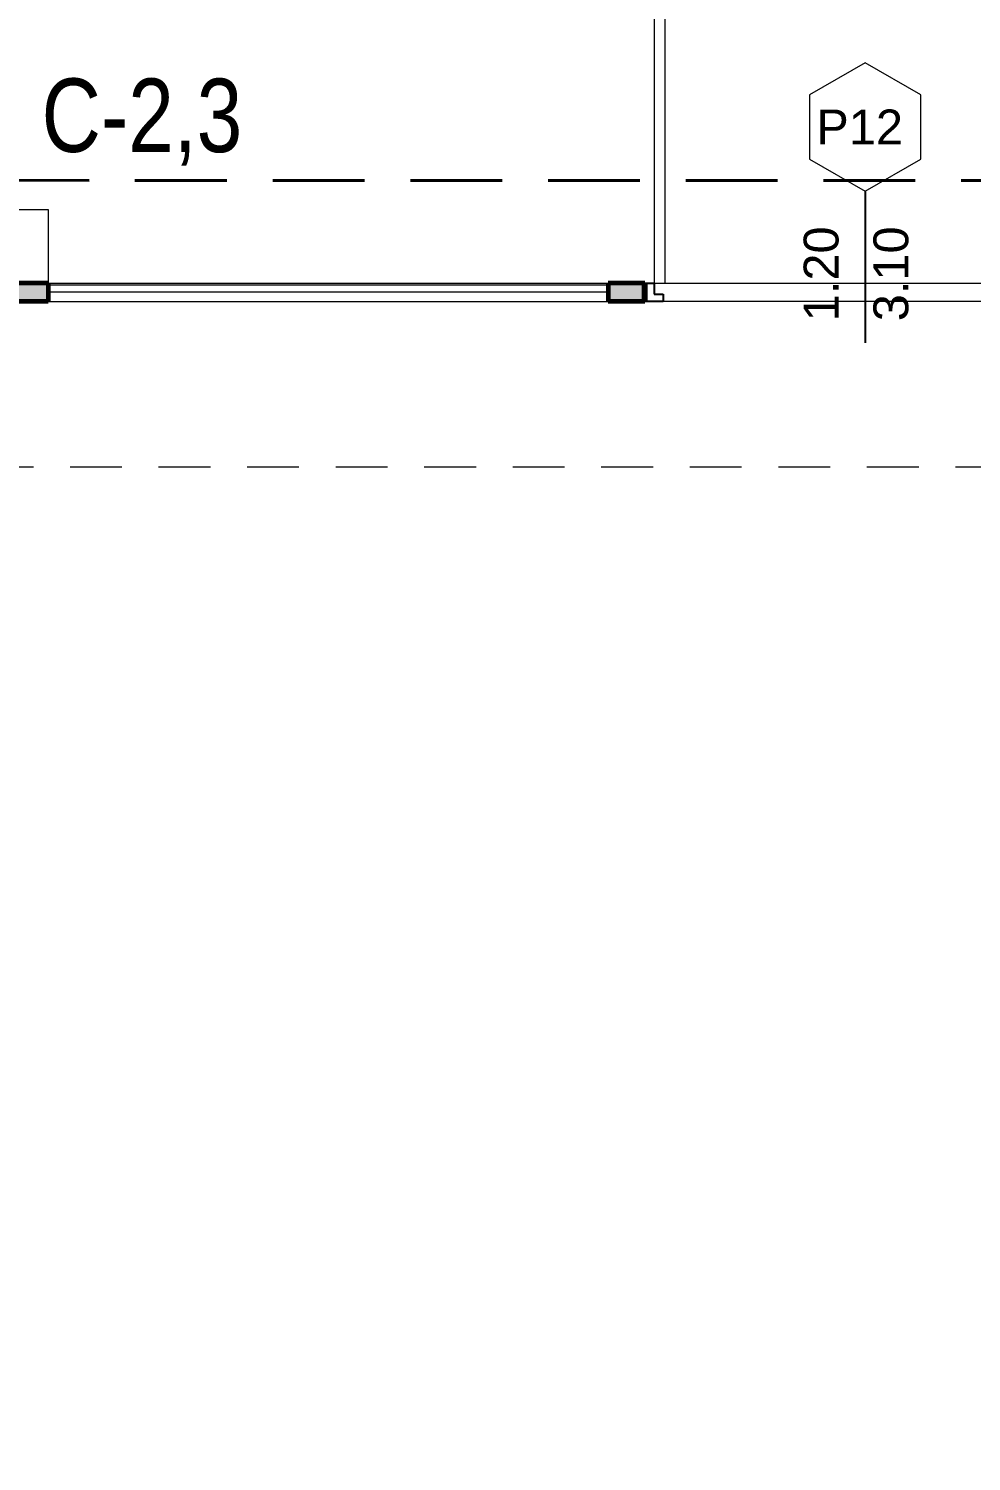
# Model space of a CAD drawing. Header units: inches. Extents: x -38 to 5698, y -33 to 92.
# Drawn here: x 133.092 to 135.659, y 14.191 to 18.093 of the extents above; entities that cross this region are included whole.
import ezdxf

# ---------------------------------------------------------------- set-up
doc = ezdxf.new("R2010")
doc.units = ezdxf.units.IN
doc.header["$MEASUREMENT"] = 0
doc.set_wipeout_variables(frame=1)
for name, pattern in [('A-PB$0$HIDDEN', [0.375, 0.25, -0.125]), ('CONTINUA', [0]), ('Hidden Line', [0.195611, 0.141111, -0.0545]), ('Wipeout_Contour', [1, 0, -1])]:
    doc.linetypes.add(name, pattern=pattern)
for name, color, linetype in [('02 _ ARQ _ ALB _ Muros Interiores', 7, 'Continuous'), ('02 _ ARQ _ ZON _ Espacio.3D', 7, 'Continuous'), ('08 _ STR _ EXT _ 09 Vigas', 7, 'Continuous'), ('Acabado - Muros', 7, 'Continuous'), ('Interior - Mobiliario', 7, 'Continuous')]:
    doc.layers.add(name, color=color, linetype=linetype)
doc.layers.add('distribucion a sub tableros', color=210, linetype='CONTINUA', lineweight=40)
doc.styles.add('Estilo_Generado_4', font='swisse.ttf')
doc.styles.add('ROMANS 150', font='arial.ttf', dxfattribs={"width": 0.8, "height": 0.48})

msp = doc.modelspace()

# ---------------------------------------------------------------- linework, layer by layer
at = {"layer": '02 _ ARQ _ ALB _ Muros Interiores', "color": 165, "linetype": 'Continuous', "lineweight": 15}
for p, q in [((134.795, 18.55), (134.795, 17.4)), ((134.825, 17.4), (134.825, 18.55)), ((134.795, 17.4), (134.825, 17.4))]:
    msp.add_line(p, q, dxfattribs=at)
at = {"layer": '02 _ ARQ _ ALB _ Muros Interiores', "color": 152, "linetype": 'Continuous', "lineweight": 25}
msp.add_line((135.37, 17.65), (135.37, 17.2375), dxfattribs=at)
at = {"layer": '02 _ ARQ _ ALB _ Muros Interiores', "color": 7, "linetype": 'Continuous', "lineweight": 80}
msp.add_line((134.77, 17.35), (134.77, 17.4), dxfattribs=at)
msp.add_line((134.77, 17.35), (134.77, 17.4), dxfattribs=at)
msp.add_line((134.77, 17.35), (134.77, 17.4), dxfattribs=at)
at = {"layer": '02 _ ARQ _ ALB _ Muros Interiores', "color": 165, "linetype": 'Continuous', "lineweight": 25}
for p, q in [((134.77, 17.35), (134.77, 17.4)), ((134.77, 17.4), (134.795, 17.4)), ((134.795, 17.4), (134.795, 17.37)), ((134.795, 17.37), (134.82, 17.37)), ((134.82, 17.37), (134.82, 17.35)), ((134.82, 17.35), (134.77, 17.35))]:
    msp.add_line(p, q, dxfattribs=at)
at = {"layer": '02 _ ARQ _ ALB _ Muros Interiores', "color": 251, "linetype": 'Continuous', "lineweight": 13, "flags": 128}
msp.add_lwpolyline([(135.37, 18), (135.2184, 17.9125), (135.2184, 17.7375), (135.37, 17.65), (135.5215, 17.7375), (135.5215, 17.9125)], close=True, dxfattribs=at)
at = {"layer": '02 _ ARQ _ ALB _ Muros Interiores', "color": 7, "linetype": 'Continuous', "lineweight": 15}
msp.add_arc((134.795, 17.4), 1.15, 0, 90, dxfattribs=at)
at = {"layer": '02 _ ARQ _ ZON _ Espacio.3D', "color": 254, "linetype": 'Continuous', "lineweight": 0, "flags": 128}
for points in [[(112.57, 17.4), (137.07, 17.4)], [(135.97, 17.35), (130.07, 17.35), (130.07, 16.9), (130.07, 7.7), (130.27, 7.7), (130.27, 7.2), (129.77, 7.2), (129.77, 3.7271), (130.6199, 3.7271), (130.6224, 4.6516), (130.7699, 4.6516), (130.7699, 4.2489), (135.8699, 4.2489)]]:
    msp.add_lwpolyline(points, dxfattribs=at)
at = {"layer": '08 _ STR _ EXT _ 09 Vigas', "color": 251, "linetype": 'Hidden Line', "lineweight": 13}
msp.add_line((130.07, 16.9), (136.57, 16.9), dxfattribs=at)
at = {"layer": 'Acabado - Muros', "color": 7, "linetype": 'Continuous', "lineweight": 60}
msp.add_line((134.77, 17.4), (134.77, 17.35), dxfattribs=at)
at = {"layer": 'distribucion a sub tableros', "linetype": 'A-PB$0$HIDDEN', "lineweight": 40}
msp.add_line((128.1312, 17.6814), (137.9126, 17.6781), dxfattribs=at)
at = {"layer": 'Interior - Mobiliario', "color": 175, "linetype": 'Continuous', "lineweight": 13, "flags": 128}
msp.add_lwpolyline([(131.4455, 17.6001), (133.1445, 17.6001), (133.1445, 17.4001), (131.4455, 17.4001)], close=True, dxfattribs=at)

# ---------------------------------------------------------------- texts
at = {"layer": '02 _ ARQ _ ALB _ Muros Interiores', "color": 251, "lineweight": 25, "insert": (135.2367, 17.7775), "char_height": 0.095, "attachment_point": 7, "style": 'Estilo_Generado_4'}
msp.add_mtext('\\A1;{\\pql;\\pt0;\\fSwis721 Ex BT|b0|i0|c0|p34;P12\\fSwis721 Ex BT|b0|i0|c0|p34;\\fSwis721 Ex BT|b0|i0|c0|p34;\\fSwis721 Ex BT|b0|i0|c0|p34;}', dxfattribs=at)
at = {"layer": '02 _ ARQ _ ALB _ Muros Interiores', "color": 251, "lineweight": 25, "char_height": 0.095, "attachment_point": 7, "rotation": 90, "style": 'Estilo_Generado_4'}
for s, insert in [('\\A1;{\\pql;\\pt0;\\fSwis721 Ex BT|b0|i0|c0|p34;1.20\\fSwis721 Ex BT|b0|i0|c0|p34;\\A1{\\H.66x;\\S^  ;}\\fSwis721 Ex BT|b0|i0|c0|p34;\\fSwis721 Ex BT|b0|i0|c0|p34;}', (135.325, 17.296)), ('\\A1;{\\pql;\\pt0;\\fSwis721 Ex BT|b0|i0|c0|p34;3.10\\fSwis721 Ex BT|b0|i0|c0|p34;\\A1{\\H.66x;\\S^  ;}\\fSwis721 Ex BT|b0|i0|c0|p34;\\fSwis721 Ex BT|b0|i0|c0|p34;}', (135.515, 17.296))]:
    msp.add_mtext(s, dxfattribs=dict(at, insert=insert))
at = {"layer": 'distribucion a sub tableros', "linetype": 'A-PB$0$HIDDEN', "lineweight": 40, "insert": (133.4002, 17.8382), "char_height": 0.2, "width": 2.149304, "attachment_point": 5, "rotation": 359.942, "style": 'ROMANS 150'}
msp.add_mtext('C-2,3', dxfattribs=at)

# ---------------------------------------------------------------- next in the draw order: wipeouts: each hides what was drawn before it
at = {"color": 254, "linetype": 'Wipeout_Contour', "lineweight": 0, "ltscale": 3382.579584}
msp.add_wipeout([(134.67, 17.4), (133.1445, 17.4001), (133.1445, 17.3501), (134.67, 17.35)], dxfattribs=at).dxf.layer = 'Acabado - Muros'

# ---------------------------------------------------------------- next in the draw order: linework, layer by layer
at = {"layer": 'Acabado - Muros', "color": 7, "linetype": 'Continuous', "lineweight": 60}
for p, q in [((133.1445, 17.3501), (133.0445, 17.3501)), ((134.77, 17.35), (134.67, 17.35))]:
    msp.add_line(p, q, dxfattribs=at)
at = {"layer": 'Acabado - Muros', "color": 251, "linetype": 'Continuous', "lineweight": 13, "flags": 128}
for points in [[(133.1445, 17.4001), (134.67, 17.4)], [(133.1445, 17.3501), (134.67, 17.35)]]:
    msp.add_lwpolyline(points, dxfattribs=at)

# ---------------------------------------------------------------- next in the draw order: wipeouts: each hides what was drawn before it
at = {"color": 254, "linetype": 'Wipeout_Contour', "lineweight": 0, "ltscale": 3382.580405}
msp.add_wipeout([(134.67, 17.395), (133.1445, 17.3951), (133.1445, 17.3751), (134.67, 17.375)], dxfattribs=at).dxf.layer = 'Acabado - Muros'

# ---------------------------------------------------------------- next in the draw order: hatches: boundary and pattern name
at = {"layer": 'Acabado - Muros', "linetype": 'Continuous', "lineweight": 0}
for points in [[(133.1445, 17.4001), (133.0445, 17.4001), (133.0445, 17.3501), (133.1445, 17.3501)], [(134.67, 17.4), (134.67, 17.35), (134.77, 17.35), (134.77, 17.4)]]:
    msp.add_hatch(color=254, dxfattribs=at).paths.add_polyline_path(points)

# ---------------------------------------------------------------- next in the draw order: linework, layer by layer
at = {"layer": '08 _ STR _ EXT _ 09 Vigas', "color": 251, "linetype": 'Hidden Line', "lineweight": 13}
msp.add_line((123.07, 17.4), (136.57, 17.4), dxfattribs=at)
at = {"layer": 'Acabado - Muros', "color": 7, "linetype": 'Continuous', "lineweight": 60}
for p, q in [((133.1445, 17.4001), (133.0445, 17.4001)), ((133.1445, 17.4001), (133.1445, 17.3501)), ((134.67, 17.4), (134.67, 17.35)), ((134.77, 17.4), (134.67, 17.4))]:
    msp.add_line(p, q, dxfattribs=at)
at = {"layer": 'Acabado - Muros', "color": 7, "linetype": 'Continuous', "lineweight": 13, "flags": 128}
msp.add_lwpolyline([(134.67, 17.395), (134.67, 17.375), (133.1445, 17.3751), (133.1445, 17.3951)], close=True, dxfattribs=at)

doc.saveas('drawing.dxf')
